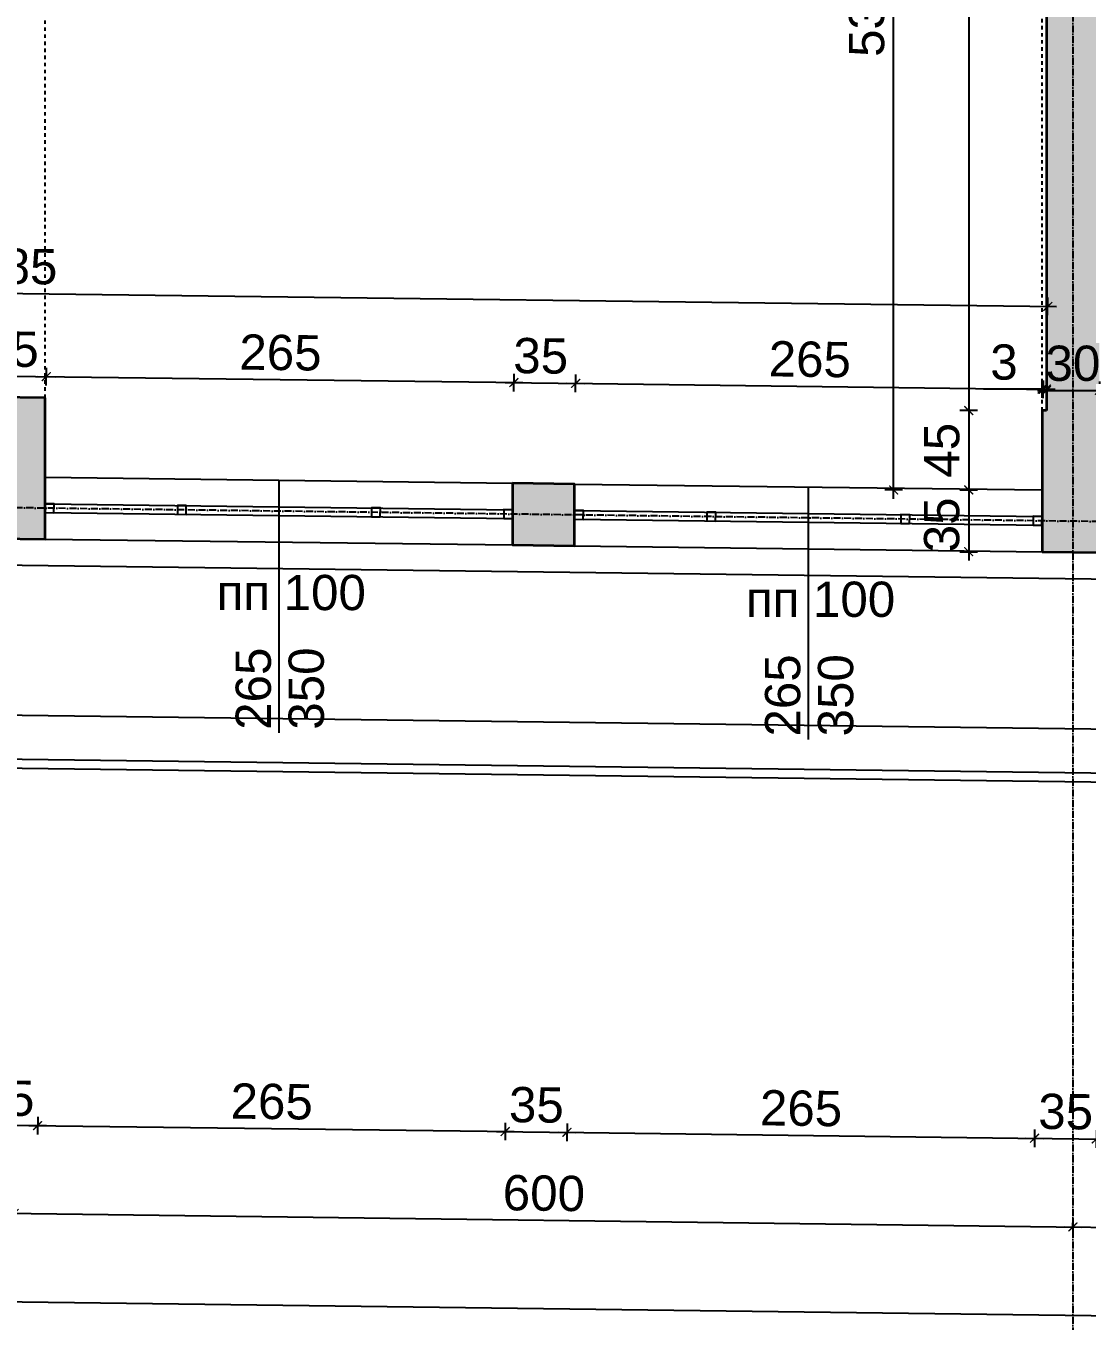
# Model space of a CAD drawing. Header units: inches. Extents: x -72385 to 39588, y -6525 to 66685.
# Drawn here: x -42918 to -42317, y 21729 to 22463 of the extents above; entities that cross this region are included whole.
import ezdxf

# ---------------------------------------------------------------- set-up
doc = ezdxf.new("R2010")
doc.units = ezdxf.units.IN
doc.header["$MEASUREMENT"] = 0
doc.linetypes.add('DashDot', pattern=[0.6, 0.4, -0.1, 0, -0.1])
doc.linetypes.add('Hidden', pattern=[0.4, 0.2, -0.2])
for name, color, linetype, lineweight in [('Изгледни линии', 253, 'Continuous', 25), ('Надписи коти външни', 252, 'Continuous', 25), ('Надписи коти вътрешни', 252, 'Continuous', 25), ('Надписи прозорци', 252, 'Continuous', 25), ('Оси', 252, 'DashDot', 25), ('Прозорци', 251, 'Continuous', 25), ('Пунктир', 253, 'Hidden', 25), ('Разрезни линии', 7, 'Continuous', 35), ('Щрих стени', 254, 'Continuous', 25)]:
    doc.layers.add(name, color=color, linetype=linetype, lineweight=lineweight)
doc.styles.add('Arial Regular', font='arial.ttf')
doc.styles.get("Standard").update_dxf_attribs({"font": 'arial.ttf'})
doc.dimstyles.new('Annotative', dxfattribs={"dimscale": 0, "dimtxt": 20, "dimasz": 5, "dimexe": 5, "dimexo": 5, "dimgap": 5, "dimtad": 1, "dimdec": 0, "dimzin": 0, "dimdsep": 46, "dimtxsty": 'Standard', "dimblk": 'ARCHTICK', "dimcen": 5, "dimdle": 5, "dimadec": 0, "dimazin": 0, "dimtfac": 1, "dimtdec": 0, "dimtofl": 0, "dimtmove": 0, "dimatfit": 3, "dimldrblk": 'ARCHTICK', "dimfxl": 5, "dimfxlon": 1, "dimtolj": 1, "dimtzin": 0, "dimarcsym": 1})

# ---------------------------------------------------------------- blocks, each defined once
blk = doc.blocks.new('_ArchTick')
at = {"color": 0, "linetype": 'ByBlock', "const_width": 0.15}
blk.add_lwpolyline([(-0.5, -0.5), (0.5, 0.5)], dxfattribs=at)
blk = doc.blocks.new('*D2836')
at = {"layer": 'Defpoints', "color": 0, "ltscale": 50, "transparency": 16777216}
for p in [(-42906.61, 22264.62), (-42942.34, 22207.99), (-42907.34, 22207.55)]:
    blk.add_point(p, dxfattribs=at)
at = {"layer": 'Надписи коти вътрешни', "color": 0, "lineweight": -2, "ltscale": 50, "transparency": 16777216}
for p, q in [((-42941.67, 22260.07), (-42941.55, 22270.07)), ((-42906.67, 22259.62), (-42906.55, 22269.62)), ((-42946.61, 22265.13), (-42901.61, 22264.56))]:
    blk.add_line(p, q, dxfattribs=at)
at = {"layer": 'Надписи коти вътрешни', "color": 0, "lineweight": -2, "ltscale": 50, "transparency": 16777216, "xscale": 5, "yscale": 5, "zscale": 5}
for p, rotation in [((-42941.61, 22265.07), 179.2706286525344), ((-42906.61, 22264.62), 359.2706286525344)]:
    blk.add_blockref('_ArchTick', p, dxfattribs=dict(at, rotation=rotation))
at = {"layer": 'Надписи коти вътрешни', "color": 0, "ltscale": 50, "transparency": 16777216, "insert": (-42926.42, 22280.09), "char_height": 20, "attachment_point": 5, "rotation": 359.27063}
blk.add_mtext('\\A1;35', dxfattribs=at)
blk = doc.blocks.new('*D2837')
at = {"layer": 'Defpoints', "color": 0, "ltscale": 50, "transparency": 16777216}
for p in [(-42641.61, 22261.25), (-42907.34, 22207.55), (-42642.34, 22204.17)]:
    blk.add_point(p, dxfattribs=at)
at = {"layer": 'Надписи коти вътрешни', "color": 0, "lineweight": -2, "ltscale": 50, "transparency": 16777216}
for p, q in [((-42906.67, 22259.62), (-42906.55, 22269.62)), ((-42911.61, 22264.69), (-42636.61, 22261.18)), ((-42641.67, 22256.25), (-42641.55, 22266.25))]:
    blk.add_line(p, q, dxfattribs=at)
at = {"layer": 'Надписи коти вътрешни', "color": 0, "lineweight": -2, "ltscale": 50, "transparency": 16777216, "xscale": 5, "yscale": 5, "zscale": 5}
for p, rotation in [((-42906.61, 22264.62), 179.270628652547), ((-42641.61, 22261.25), 359.270628652547)]:
    blk.add_blockref('_ArchTick', p, dxfattribs=dict(at, rotation=rotation))
at = {"layer": 'Надписи коти вътрешни', "color": 0, "ltscale": 50, "transparency": 16777216, "insert": (-42773.92, 22278.15), "char_height": 20, "attachment_point": 5, "rotation": 359.27063}
blk.add_mtext('\\A1;265', dxfattribs=at)
blk = doc.blocks.new('*D2838')
at = {"layer": 'Defpoints', "color": 0, "ltscale": 50, "transparency": 16777216}
for p in [(-42606.61, 22260.8), (-42642.34, 22204.17), (-42607.34, 22203.73)]:
    blk.add_point(p, dxfattribs=at)
at = {"layer": 'Надписи коти вътрешни', "color": 0, "lineweight": -2, "ltscale": 50, "transparency": 16777216}
for p, q in [((-42646.61, 22261.31), (-42601.61, 22260.74)), ((-42641.67, 22256.25), (-42641.55, 22266.25)), ((-42606.67, 22255.8), (-42606.55, 22265.8))]:
    blk.add_line(p, q, dxfattribs=at)
at = {"layer": 'Надписи коти вътрешни', "color": 0, "lineweight": -2, "ltscale": 50, "transparency": 16777216, "xscale": 5, "yscale": 5, "zscale": 5}
for p, rotation in [((-42641.61, 22261.25), 179.2706286525344), ((-42606.61, 22260.8), 359.2706286525344)]:
    blk.add_blockref('_ArchTick', p, dxfattribs=dict(at, rotation=rotation))
at = {"layer": 'Надписи коти вътрешни', "color": 0, "ltscale": 50, "transparency": 16777216, "insert": (-42626.42, 22276.27), "char_height": 20, "attachment_point": 5, "rotation": 359.27063}
blk.add_mtext('\\A1;35', dxfattribs=at)
blk = doc.blocks.new('*D2839')
at = {"layer": 'Defpoints', "color": 0, "ltscale": 50, "transparency": 16777216}
for p in [(-42341.61, 22257.43), (-42607.34, 22203.73), (-42342.34, 22200.36)]:
    blk.add_point(p, dxfattribs=at)
at = {"layer": 'Надписи коти вътрешни', "color": 0, "lineweight": -2, "ltscale": 50, "transparency": 16777216}
for p, q in [((-42611.61, 22260.87), (-42336.61, 22257.37)), ((-42606.67, 22255.8), (-42606.55, 22265.8)), ((-42341.67, 22252.43), (-42341.55, 22262.43))]:
    blk.add_line(p, q, dxfattribs=at)
at = {"layer": 'Надписи коти вътрешни', "color": 0, "lineweight": -2, "ltscale": 50, "transparency": 16777216, "xscale": 5, "yscale": 5, "zscale": 5}
for p, rotation in [((-42606.61, 22260.8), 179.270628652547), ((-42341.61, 22257.43), 359.270628652547)]:
    blk.add_blockref('_ArchTick', p, dxfattribs=dict(at, rotation=rotation))
at = {"layer": 'Надписи коти вътрешни', "color": 0, "ltscale": 50, "transparency": 16777216, "insert": (-42473.92, 22274.33), "char_height": 20, "attachment_point": 5, "rotation": 359.27063}
blk.add_mtext('\\A1;265', dxfattribs=at)
blk = doc.blocks.new('*D2840')
at = {"layer": 'Defpoints', "color": 0, "ltscale": 50, "transparency": 16777216}
for p in [(-42342.34, 22257.52), (-42342.34, 22245.33), (-42339.84, 22245.33)]:
    blk.add_point(p, dxfattribs=at)
at = {"layer": 'Надписи коти вътрешни', "color": 0, "lineweight": -2, "ltscale": 50, "transparency": 16777216}
for p, q in [((-42342.34, 22252.52), (-42342.34, 22262.52)), ((-42339.84, 22252.52), (-42339.84, 22262.52)), ((-42342.34, 22257.52), (-42375.43, 22257.52)), ((-42339.84, 22257.52), (-42334.84, 22257.52))]:
    blk.add_line(p, q, dxfattribs=at)
at = {"layer": 'Надписи коти вътрешни', "color": 0, "lineweight": -2, "ltscale": 50, "transparency": 16777216, "xscale": 5, "yscale": 5, "zscale": 5}
blk.add_blockref('_ArchTick', (-42342.34, 22257.52), dxfattribs=at)
at = {"layer": 'Надписи коти вътрешни', "color": 0, "lineweight": -2, "ltscale": 50, "transparency": 16777216, "xscale": 5, "yscale": 5, "zscale": 5, "rotation": 180}
blk.add_blockref('_ArchTick', (-42339.84, 22257.52), dxfattribs=at)
at = {"layer": 'Надписи коти вътрешни', "color": 0, "ltscale": 50, "transparency": 16777216, "insert": (-42363.89, 22272.74), "char_height": 20, "attachment_point": 5}
blk.add_mtext('\\A1;3', dxfattribs=at)
blk = doc.blocks.new('*D4608')
at = {"layer": 'Defpoints', "color": 0, "ltscale": 50, "transparency": 16777216}
for p in [(-42339.09, 22304.37), (-43524.84, 22260.41), (-42339.84, 22245.33)]:
    blk.add_point(p, dxfattribs=at)
at = {"layer": 'Надписи коти вътрешни', "color": 0, "lineweight": -2, "ltscale": 50, "transparency": 16777216}
for p, q in [((-43529.09, 22319.51), (-42334.09, 22304.3)), ((-43524.15, 22314.45), (-43524.02, 22324.45)), ((-42339.15, 22299.37), (-42339.02, 22309.36))]:
    blk.add_line(p, q, dxfattribs=at)
at = {"layer": 'Надписи коти вътрешни', "color": 0, "lineweight": -2, "ltscale": 50, "transparency": 16777216, "xscale": 5, "yscale": 5, "zscale": 5}
for p, rotation in [((-43524.09, 22319.45), 179.2706286525473), ((-42339.09, 22304.37), 359.2706286525473)]:
    blk.add_blockref('_ArchTick', p, dxfattribs=dict(at, rotation=rotation))
at = {"layer": 'Надписи коти вътрешни', "color": 0, "ltscale": 50, "transparency": 16777216, "insert": (-42931.39, 22327.12), "char_height": 20, "attachment_point": 5, "rotation": 359.27063}
blk.add_mtext('\\A1;1185', dxfattribs=at)
blk = doc.blocks.new('*D4105')
at = {"layer": 'Defpoints', "color": 0, "ltscale": 50, "transparency": 16777216}
for p in [(-42426.42, 22737.9), (-42342.34, 22737.9), (-42342.34, 22200.36)]:
    blk.add_point(p, dxfattribs=at)
at = {"layer": 'Надписи коти вътрешни', "color": 0, "lineweight": -2, "ltscale": 50, "transparency": 16777216}
for p, q in [((-42421.42, 22737.9), (-42431.42, 22737.9)), ((-42426.42, 22195.36), (-42426.42, 22742.9)), ((-42421.42, 22200.36), (-42431.42, 22200.36))]:
    blk.add_line(p, q, dxfattribs=at)
at = {"layer": 'Надписи коти вътрешни', "color": 0, "lineweight": -2, "ltscale": 50, "transparency": 16777216, "xscale": 5, "yscale": 5, "zscale": 5}
for p, rotation in [((-42426.42, 22737.9), 90), ((-42426.42, 22200.36), 270)]:
    blk.add_blockref('_ArchTick', p, dxfattribs=dict(at, rotation=rotation))
at = {"layer": 'Надписи коти вътрешни', "color": 0, "ltscale": 50, "transparency": 16777216, "insert": (-42441.64, 22469.13), "char_height": 20, "attachment_point": 5, "rotation": 90}
blk.add_mtext('\\A1;538', dxfattribs=at)
blk = doc.blocks.new('*D2997')
at = {"layer": 'Defpoints', "color": 0, "ltscale": 50, "transparency": 16777216}
for p in [(-42339.84, 22737.87), (-42383.85, 22245.33), (-42339.84, 22245.33)]:
    blk.add_point(p, dxfattribs=at)
at = {"layer": 'Надписи коти вътрешни', "color": 0, "lineweight": -2, "ltscale": 50, "transparency": 16777216}
for p, q in [((-42378.85, 22737.87), (-42388.85, 22737.87)), ((-42383.85, 22742.87), (-42383.85, 22240.33)), ((-42378.85, 22245.33), (-42388.85, 22245.33))]:
    blk.add_line(p, q, dxfattribs=at)
at = {"layer": 'Надписи коти вътрешни', "color": 0, "lineweight": -2, "ltscale": 50, "transparency": 16777216, "xscale": 5, "yscale": 5, "zscale": 5}
for p, rotation in [((-42383.85, 22737.87), 90), ((-42383.85, 22245.33), 270)]:
    blk.add_blockref('_ArchTick', p, dxfattribs=dict(at, rotation=rotation))
at = {"layer": 'Надписи коти вътрешни', "color": 0, "ltscale": 50, "transparency": 16777216, "insert": (-42399.07, 22491.6), "char_height": 20, "attachment_point": 5, "rotation": 90}
blk.add_mtext('\\A1;493', dxfattribs=at)
blk = doc.blocks.new('*D4612')
at = {"layer": 'Defpoints', "color": 0, "ltscale": 50, "transparency": 16777216}
for p in [(-42342.34, 22245.36), (-42383.88, 22200.36), (-42342.34, 22200.36)]:
    blk.add_point(p, dxfattribs=at)
at = {"layer": 'Надписи коти вътрешни', "color": 0, "lineweight": -2, "ltscale": 50, "transparency": 16777216}
for p, q in [((-42378.88, 22245.36), (-42388.88, 22245.36)), ((-42383.88, 22250.36), (-42383.88, 22195.36)), ((-42378.88, 22200.36), (-42388.88, 22200.36))]:
    blk.add_line(p, q, dxfattribs=at)
at = {"layer": 'Надписи коти вътрешни', "color": 0, "lineweight": -2, "ltscale": 50, "transparency": 16777216, "xscale": 5, "yscale": 5, "zscale": 5}
for p, rotation in [((-42383.88, 22245.36), 90), ((-42383.88, 22200.36), 270)]:
    blk.add_blockref('_ArchTick', p, dxfattribs=dict(at, rotation=rotation))
at = {"layer": 'Надписи коти вътрешни', "color": 0, "ltscale": 50, "transparency": 16777216, "insert": (-42399.05, 22222.86), "char_height": 20, "attachment_point": 5, "rotation": 90}
blk.add_mtext('\\A1;45', dxfattribs=at)
blk = doc.blocks.new('*D5653')
at = {"layer": 'Defpoints', "color": 0, "ltscale": 50, "transparency": 16777216}
for p in [(-42942.34, 22172.99), (-42907.34, 22172.55), (-42911.57, 21840.07)]:
    blk.add_point(p, dxfattribs=at)
at = {"layer": 'Надписи коти външни', "color": 0, "lineweight": -2, "ltscale": 50, "transparency": 16777216}
for p, q in [((-42946.51, 21845.52), (-42946.63, 21835.52)), ((-42911.51, 21845.07), (-42911.63, 21835.07)), ((-42951.57, 21840.58), (-42906.57, 21840.01))]:
    blk.add_line(p, q, dxfattribs=at)
at = {"layer": 'Надписи коти външни', "color": 0, "lineweight": -2, "ltscale": 50, "transparency": 16777216, "xscale": 5, "yscale": 5, "zscale": 5}
for p, rotation in [((-42946.57, 21840.52), 179.2706286525527), ((-42911.57, 21840.07), 359.2706286525527)]:
    blk.add_blockref('_ArchTick', p, dxfattribs=dict(at, rotation=rotation))
at = {"layer": 'Надписи коти външни', "color": 0, "ltscale": 50, "transparency": 16777216, "insert": (-42928.88, 21855.51), "char_height": 20, "attachment_point": 5, "rotation": 359.27063}
blk.add_mtext('\\A1;35', dxfattribs=at)
blk = doc.blocks.new('*D5654')
at = {"layer": 'Defpoints', "color": 0, "ltscale": 50, "transparency": 16777216}
for p in [(-42907.34, 22172.55), (-42642.34, 22169.17), (-42646.57, 21836.7)]:
    blk.add_point(p, dxfattribs=at)
at = {"layer": 'Надписи коти външни', "color": 0, "lineweight": -2, "ltscale": 50, "transparency": 16777216}
for p, q in [((-42911.51, 21845.07), (-42911.63, 21835.07)), ((-42646.51, 21841.7), (-42646.63, 21831.7)), ((-42916.57, 21840.14), (-42641.57, 21836.64))]:
    blk.add_line(p, q, dxfattribs=at)
at = {"layer": 'Надписи коти външни', "color": 0, "lineweight": -2, "ltscale": 50, "transparency": 16777216, "xscale": 5, "yscale": 5, "zscale": 5}
for p, rotation in [((-42911.57, 21840.07), 179.2706286525478), ((-42646.57, 21836.7), 359.2706286525477)]:
    blk.add_blockref('_ArchTick', p, dxfattribs=dict(at, rotation=rotation))
at = {"layer": 'Надписи коти външни', "color": 0, "ltscale": 50, "transparency": 16777216, "insert": (-42778.88, 21853.6), "char_height": 20, "attachment_point": 5, "rotation": 359.27063}
blk.add_mtext('\\A1;265', dxfattribs=at)
blk = doc.blocks.new('*D5655')
at = {"layer": 'Defpoints', "color": 0, "ltscale": 50, "transparency": 16777216}
for p in [(-42642.34, 22169.17), (-42607.34, 22168.73), (-42611.57, 21836.25)]:
    blk.add_point(p, dxfattribs=at)
at = {"layer": 'Надписи коти външни', "color": 0, "lineweight": -2, "ltscale": 50, "transparency": 16777216}
for p, q in [((-42646.51, 21841.7), (-42646.63, 21831.7)), ((-42651.57, 21836.76), (-42606.57, 21836.19)), ((-42611.51, 21841.25), (-42611.63, 21831.25))]:
    blk.add_line(p, q, dxfattribs=at)
at = {"layer": 'Надписи коти външни', "color": 0, "lineweight": -2, "ltscale": 50, "transparency": 16777216, "xscale": 5, "yscale": 5, "zscale": 5}
for p, rotation in [((-42646.57, 21836.7), 179.2706286525464), ((-42611.57, 21836.25), 359.2706286525463)]:
    blk.add_blockref('_ArchTick', p, dxfattribs=dict(at, rotation=rotation))
at = {"layer": 'Надписи коти външни', "color": 0, "ltscale": 50, "transparency": 16777216, "insert": (-42628.88, 21851.69), "char_height": 20, "attachment_point": 5, "rotation": 359.27063}
blk.add_mtext('\\A1;35', dxfattribs=at)
blk = doc.blocks.new('*D5656')
at = {"layer": 'Defpoints', "color": 0, "ltscale": 50, "transparency": 16777216}
for p in [(-42607.34, 22168.73), (-42342.34, 22165.35), (-42346.57, 21832.88)]:
    blk.add_point(p, dxfattribs=at)
at = {"layer": 'Надписи коти външни', "color": 0, "lineweight": -2, "ltscale": 50, "transparency": 16777216}
for p, q in [((-42616.57, 21836.32), (-42341.57, 21832.82)), ((-42611.51, 21841.25), (-42611.63, 21831.25)), ((-42346.51, 21837.88), (-42346.63, 21827.88))]:
    blk.add_line(p, q, dxfattribs=at)
at = {"layer": 'Надписи коти външни', "color": 0, "lineweight": -2, "ltscale": 50, "transparency": 16777216, "xscale": 5, "yscale": 5, "zscale": 5}
for p, rotation in [((-42611.57, 21836.25), 179.2706286525463), ((-42346.57, 21832.88), 359.2706286525462)]:
    blk.add_blockref('_ArchTick', p, dxfattribs=dict(at, rotation=rotation))
at = {"layer": 'Надписи коти външни', "color": 0, "ltscale": 50, "transparency": 16777216, "insert": (-42478.88, 21849.78), "char_height": 20, "attachment_point": 5, "rotation": 359.27063}
blk.add_mtext('\\A1;265', dxfattribs=at)
blk = doc.blocks.new('*D5657')
at = {"layer": 'Defpoints', "color": 0, "ltscale": 50, "transparency": 16777216}
for p in [(-42342.34, 22165.35), (-42307.34, 22164.91), (-42311.57, 21832.43)]:
    blk.add_point(p, dxfattribs=at)
at = {"layer": 'Надписи коти външни', "color": 0, "lineweight": -2, "ltscale": 50, "transparency": 16777216}
for p, q in [((-42346.51, 21837.88), (-42346.63, 21827.88)), ((-42311.51, 21837.43), (-42311.63, 21827.43)), ((-42351.57, 21832.94), (-42306.57, 21832.37))]:
    blk.add_line(p, q, dxfattribs=at)
at = {"layer": 'Надписи коти външни', "color": 0, "lineweight": -2, "ltscale": 50, "transparency": 16777216, "xscale": 5, "yscale": 5, "zscale": 5}
for p, rotation in [((-42346.57, 21832.88), 179.270628652558), ((-42311.57, 21832.43), 359.270628652558)]:
    blk.add_blockref('_ArchTick', p, dxfattribs=dict(at, rotation=rotation))
at = {"layer": 'Надписи коти външни', "color": 0, "ltscale": 50, "transparency": 16777216, "insert": (-42328.88, 21847.87), "char_height": 20, "attachment_point": 5, "rotation": 359.27063}
blk.add_mtext('\\A1;35', dxfattribs=at)
blk = doc.blocks.new('*D5674')
at = {"layer": 'Defpoints', "color": 0, "ltscale": 50, "transparency": 16777216}
for p in [(-42924.84, 21790.29), (-42324.84, 21782.6), (-42324.84, 21782.6)]:
    blk.add_point(p, dxfattribs=at)
at = {"layer": 'Надписи коти външни', "color": 0, "lineweight": -2, "ltscale": 50, "transparency": 16777216}
for p, q in [((-42929.84, 21790.35), (-42319.84, 21782.53)), ((-42924.84, 21790.29), (-42924.77, 21795.29)), ((-42324.84, 21782.6), (-42324.77, 21787.6))]:
    blk.add_line(p, q, dxfattribs=at)
at = {"layer": 'Надписи коти външни', "color": 0, "lineweight": -2, "ltscale": 50, "transparency": 16777216, "xscale": 5, "yscale": 5, "zscale": 5}
for p, rotation in [((-42924.84, 21790.29), 179.2655699028597), ((-42324.84, 21782.6), 359.2655699028597)]:
    blk.add_blockref('_ArchTick', p, dxfattribs=dict(at, rotation=rotation))
at = {"layer": 'Надписи коти външни', "color": 0, "ltscale": 50, "transparency": 16777216, "insert": (-42624.64, 21801.65), "char_height": 20, "attachment_point": 5, "rotation": 359.26557}
blk.add_mtext('\\A1;600', dxfattribs=at)
blk = doc.blocks.new('*D5675')
at = {"layer": 'Defpoints', "color": 0, "ltscale": 50, "transparency": 16777216}
for p in [(-42324.84, 21782.6), (-41724.49, 21774.96), (-41724.49, 21774.96)]:
    blk.add_point(p, dxfattribs=at)
at = {"layer": 'Надписи коти външни', "color": 0, "lineweight": -2, "ltscale": 50, "transparency": 16777216}
for p, q in [((-42329.84, 21782.66), (-41719.49, 21774.89)), ((-42324.84, 21782.6), (-42324.9, 21777.6)), ((-41724.49, 21774.96), (-41724.56, 21769.96))]:
    blk.add_line(p, q, dxfattribs=at)
at = {"layer": 'Надписи коти външни', "color": 0, "lineweight": -2, "ltscale": 50, "transparency": 16777216, "xscale": 5, "yscale": 5, "zscale": 5}
for p, rotation in [((-42324.84, 21782.6), 179.2706286525475), ((-41724.49, 21774.96), 359.2706286525476)]:
    blk.add_blockref('_ArchTick', p, dxfattribs=dict(at, rotation=rotation))
at = {"layer": 'Надписи коти външни', "color": 0, "ltscale": 50, "transparency": 16777216, "insert": (-42024.47, 21793.99), "char_height": 20, "attachment_point": 5, "rotation": 359.27063}
blk.add_mtext('\\A1;600', dxfattribs=at)
blk = doc.blocks.new('*D6556')
at = {"layer": 'Defpoints', "color": 0, "ltscale": 10, "transparency": 16777216}
for p in [(-52317.34, 22292.34), (-41742.34, 22157.71), (-41747.84, 21725.25)]:
    blk.add_point(p, dxfattribs=at)
at = {"layer": 'Надписи коти външни', "color": 0, "lineweight": -2, "ltscale": 10, "transparency": 16777216}
for p, q in [((-52322.78, 21864.88), (-52322.91, 21854.88)), ((-52327.84, 21859.94), (-41742.84, 21725.19)), ((-41747.78, 21730.25), (-41747.91, 21720.25))]:
    blk.add_line(p, q, dxfattribs=at)
at = {"layer": 'Надписи коти външни', "color": 0, "lineweight": -2, "ltscale": 10, "transparency": 16777216, "xscale": 5, "yscale": 5, "zscale": 5}
for p, rotation in [((-52322.84, 21859.88), 179.2706286525472), ((-41747.84, 21725.25), 359.2706286525473)]:
    blk.add_blockref('_ArchTick', p, dxfattribs=dict(at, rotation=rotation))
at = {"layer": 'Надписи коти външни', "color": 0, "ltscale": 10, "transparency": 16777216, "insert": (-47035.15, 21807.77), "char_height": 20, "attachment_point": 5, "rotation": 359.27063}
blk.add_mtext('\\A1;10575', dxfattribs=at)
blk = doc.blocks.new('*D7365')
at = {"layer": 'Defpoints', "color": 0, "ltscale": 10, "transparency": 16777216}
for p in [(-42401.27, 22200.36), (-42401.27, 22165.35), (-42383.88, 22165.35)]:
    blk.add_point(p, dxfattribs=at)
at = {"layer": 'Надписи коти вътрешни', "color": 0, "lineweight": -2, "ltscale": 10, "transparency": 16777216}
for p, q in [((-42383.88, 22205.36), (-42383.88, 22160.35)), ((-42388.88, 22200.36), (-42378.88, 22200.36)), ((-42388.88, 22165.35), (-42378.88, 22165.35))]:
    blk.add_line(p, q, dxfattribs=at)
at = {"layer": 'Надписи коти вътрешни', "color": 0, "lineweight": -2, "ltscale": 10, "transparency": 16777216, "xscale": 5, "yscale": 5, "zscale": 5}
for p, rotation in [((-42383.88, 22200.36), 90), ((-42383.88, 22165.35), 270)]:
    blk.add_blockref('_ArchTick', p, dxfattribs=dict(at, rotation=rotation))
at = {"layer": 'Надписи коти вътрешни', "color": 0, "ltscale": 10, "transparency": 16777216, "insert": (-42399.1, 22180.57), "char_height": 20, "attachment_point": 5, "rotation": 90}
blk.add_mtext('\\A1;35', dxfattribs=at)
blk = doc.blocks.new('*D7385')
at = {"layer": 'Defpoints', "color": 0, "ltscale": 10, "transparency": 16777216}
for p in [(-42339.84, 22276.5), (-42309.84, 22276.5), (-42309.84, 22256.81)]:
    blk.add_point(p, dxfattribs=at)
at = {"layer": 'Надписи коти вътрешни', "color": 0, "lineweight": -2, "ltscale": 10, "transparency": 16777216}
for p, q in [((-42339.84, 22261.81), (-42339.84, 22251.81)), ((-42309.84, 22261.81), (-42309.84, 22251.81)), ((-42344.84, 22256.81), (-42304.84, 22256.81))]:
    blk.add_line(p, q, dxfattribs=at)
at = {"layer": 'Надписи коти вътрешни', "color": 0, "lineweight": -2, "ltscale": 10, "transparency": 16777216, "xscale": 5, "yscale": 5, "zscale": 5, "rotation": 180}
blk.add_blockref('_ArchTick', (-42339.84, 22256.81), dxfattribs=at)
at = {"layer": 'Надписи коти вътрешни', "color": 0, "lineweight": -2, "ltscale": 10, "transparency": 16777216, "xscale": 5, "yscale": 5, "zscale": 5}
blk.add_blockref('_ArchTick', (-42309.84, 22256.81), dxfattribs=at)
at = {"layer": 'Надписи коти вътрешни', "color": 0, "ltscale": 10, "transparency": 16777216, "insert": (-42324.84, 22272.03), "char_height": 20, "attachment_point": 5}
blk.add_mtext('\\A1;30', dxfattribs=at)

msp = doc.modelspace()

# ---------------------------------------------------------------- hatches: boundary and pattern name
at = {"layer": 'Щрих стени', "ltscale": 10}
h = msp.add_hatch(color=256, dxfattribs=at)
h.dxf.hatch_style = 1
h.paths.add_polyline_path([(-42007.34, 22196.09), (-42042.34, 22196.54), (-42042.34, 22161.53), (-42007.34, 22161.09)])
h.paths.add_polyline_path([(-42307.34, 22244.91), (-42309.84, 22244.95), (-42309.84, 22737.49), (-42299.84, 22737.36), (-42299.84, 22827.37), (-42309.84, 22827.49), (-42309.84, 23067.51), (-42109.84, 23064.97), (-42109.84, 23094.97), (-43137.34, 23108.05), (-43137.34, 23078.05), (-42949.84, 23075.66), (-42949.84, 22925.65), (-42944.84, 22925.58), (-42944.84, 23075.6), (-42339.84, 23067.89), (-42339.84, 22827.87), (-42349.84, 22828), (-42349.84, 22742.99), (-42899.84, 22750), (-42899.84, 22835), (-42949.84, 22835.64), (-42949.84, 22780.64), (-42974.84, 22780.95), (-42974.84, 22745.95), (-42949.84, 22745.63), (-42339.84, 22737.87), (-42339.84, 22245.33), (-42342.34, 22245.36), (-42342.34, 22165.35), (-42307.34, 22164.91)])
h.paths.add_polyline_path([(-42607.34, 22203.73), (-42642.34, 22204.17), (-42642.34, 22169.17), (-42607.34, 22168.73)], flags=17)
h.paths.add_polyline_path([(-42907.34, 22252.55), (-42942.34, 22253), (-42942.34, 22172.99), (-42907.34, 22172.55)], flags=17)
h.paths.add_polyline_path([(-43207.34, 22211.37), (-43242.34, 22211.81), (-43242.34, 22176.81), (-43207.34, 22176.36)])
h.paths.add_polyline_path([(-43507.34, 22260.19), (-43524.84, 22260.41), (-43524.84, 22752.95), (-43499.84, 22752.63), (-43499.84, 22842.64), (-43524.84, 22842.96), (-43524.84, 23082.98), (-43297.34, 23080.08), (-43297.34, 23110.09), (-43767.34, 23116.07), (-43767.34, 23086.07), (-43554.84, 23083.36), (-43554.84, 22843.34), (-43579.84, 22843.66), (-43579.84, 22753.65), (-43554.84, 22753.34), (-43554.84, 22260.8), (-43572.34, 22261.02), (-43572.34, 22181.01), (-43507.34, 22180.18)])
h.paths.add_polyline_path([(-43837.34, 22219.39), (-43872.34, 22219.83), (-43872.34, 22184.83), (-43837.34, 22184.39)])
h.paths.add_polyline_path([(-44137.34, 22268.21), (-44139.84, 22268.24), (-44139.84, 22760.78), (-44129.84, 22760.66), (-44129.84, 22820.66), (-43937.34, 22818.21), (-43937.34, 23088.23), (-43927.34, 23088.1), (-43927.34, 23118.11), (-44629.84, 23127.05), (-44629.84, 23097.05), (-44597.34, 23096.63), (-44597.34, 22966.62), (-44567.34, 22966.24), (-44567.34, 23096.25), (-43967.34, 23088.61), (-43967.34, 22848.59), (-44567.34, 22856.23), (-44567.34, 22876.23), (-44597.34, 22876.62), (-44597.34, 22856.61), (-44609.84, 22856.77), (-44609.84, 22826.77), (-44179.84, 22821.3), (-44179.84, 22796.29), (-44204.84, 22796.61), (-44204.84, 22761.61), (-44179.84, 22761.29), (-44169.84, 22761.16), (-44169.84, 22268.62), (-44172.34, 22268.66), (-44172.34, 22188.65), (-44137.34, 22188.2)])
h.paths.add_polyline_path([(-44437.34, 22227.03), (-44472.34, 22227.47), (-44472.34, 22192.47), (-44437.34, 22192.02)], flags=17)

# ---------------------------------------------------------------- linework, layer by layer
at = {"layer": 'Изгледни линии', "ltscale": 50}
for p, q in [((-42907.34, 22207.55), (-42642.34, 22204.17)), ((-42607.34, 22203.73), (-42342.34, 22200.36)), ((-45952.34, 22196.31), (-41741.87, 22142.71)), ((-42907.34, 22172.55), (-42642.34, 22169.17)), ((-42607.34, 22168.73), (-42342.34, 22165.35)), ((-45922.34, 22110.92), (-41739.21, 22057.67)), ((-45922.34, 22085.92), (-41738.43, 22032.65)), ((-45922.34, 22080.92), (-41738.27, 22027.65))]:
    msp.add_line(p, q, dxfattribs=at)
at = {"layer": 'Надписи прозорци', "ltscale": 50}
for p, q in [((-42774.84, 22205.86), (-42774.84, 22062.71)), ((-42474.84, 22202.04), (-42474.84, 22058.89))]:
    msp.add_line(p, q, dxfattribs=at)
at = {"layer": 'Оси', "ltscale": 10}
for p, q in [((-42324.84, 24482.82), (-42324.84, 21682.59)), ((-39839.84, 22151), (-52799.84, 22315.98))]:
    msp.add_line(p, q, dxfattribs=at)
at = {"layer": 'Прозорци', "ltscale": 50}
for p, q in [((-42907.34, 22192.55), (-42642.34, 22189.17)), ((-42907.34, 22187.55), (-42642.34, 22184.17)), ((-42607.34, 22188.73), (-42342.34, 22185.35)), ((-42607.34, 22183.73), (-42342.34, 22180.35))]:
    msp.add_line(p, q, dxfattribs=at)
for points in [[(-42907.34, 22187.55), (-42902.34, 22187.48), (-42902.27, 22192.48), (-42907.27, 22192.55), (-42907.34, 22187.55)], [(-42832.35, 22186.59), (-42827.35, 22186.53), (-42827.29, 22191.53), (-42832.29, 22191.59), (-42832.35, 22186.59)], [(-42722.39, 22185.19), (-42717.39, 22185.13), (-42717.33, 22190.13), (-42722.32, 22190.19), (-42722.39, 22185.19)], [(-42647.4, 22184.24), (-42642.4, 22184.18), (-42642.34, 22189.18), (-42647.34, 22189.24), (-42647.4, 22184.24)], [(-42607.34, 22183.73), (-42602.34, 22183.66), (-42602.27, 22188.66), (-42607.27, 22188.73), (-42607.34, 22183.73)], [(-42532.35, 22182.77), (-42527.35, 22182.71), (-42527.29, 22187.71), (-42532.29, 22187.77), (-42532.35, 22182.77)], [(-42422.39, 22181.37), (-42417.39, 22181.31), (-42417.33, 22186.31), (-42422.32, 22186.37), (-42422.39, 22181.37)], [(-42347.4, 22180.42), (-42342.4, 22180.36), (-42342.34, 22185.36), (-42347.34, 22185.42), (-42347.4, 22180.42)]]:
    msp.add_lwpolyline(points, dxfattribs=at)
at = {"layer": 'Пунктир', "ltscale": 10}
for p, q in [((-42907.34, 22252.55), (-42907.34, 22745.09)), ((-42342.34, 22245.36), (-42342.34, 22737.9))]:
    msp.add_line(p, q, dxfattribs=at)
at = {"layer": 'Разрезни линии', "ltscale": 50}
for p, q in [((-42339.84, 22737.87), (-42339.84, 22245.33)), ((-42907.34, 22252.55), (-42942.34, 22253)), ((-42907.34, 22172.55), (-42907.34, 22252.55)), ((-42342.34, 22245.36), (-42342.34, 22165.35)), ((-42339.84, 22245.33), (-42342.34, 22245.36)), ((-42942.34, 22172.99), (-42907.34, 22172.55)), ((-42342.34, 22165.35), (-42307.34, 22164.91))]:
    msp.add_line(p, q, dxfattribs=at)
msp.add_lwpolyline([(-42642.34, 22204.17), (-42642.34, 22169.17), (-42607.34, 22168.73), (-42607.34, 22203.73)], close=True, dxfattribs=at)

# ---------------------------------------------------------------- texts
at = {"layer": 'Надписи прозорци', "ltscale": 100, "char_height": 20, "width": 180.4891, "attachment_point": 1, "style": 'Arial Regular'}
for insert in [(-42810.15, 22152.22), (-42510.15, 22148.4)]:
    msp.add_mtext('пп 100', dxfattribs=dict(at, insert=insert))
at = {"layer": 'Надписи прозорци', "ltscale": 100, "char_height": 20, "width": 180.4891, "attachment_point": 3, "rotation": 90, "style": 'Arial Regular'}
for s, insert in [('265', (-42799.35, 22111)), ('350', (-42769.35, 22111.08)), ('265', (-42499.35, 22107.18)), ('350', (-42469.35, 22107.26))]:
    msp.add_mtext(s, dxfattribs=dict(at, insert=insert))

# ---------------------------------------------------------------- dimensions: what is measured, and where the dimension line sits
at = {"layer": 'Надписи коти външни', "ltscale": 10}
dim = msp.add_aligned_dim(p1=(-52317.34, 22292.34), p2=(-41742.34, 22157.71), distance=-432.5, text='10575', dimstyle='Annotative', override={"dimscale": 0, "dimtix": 0, "dimtofl": 0, "dimtmove": 0, "dimatfit": 3}, dxfattribs=at)
dim.commit()
dim.dimension.update_dxf_attribs({"geometry": '*D6556', "text_midpoint": (-47035.15, 21807.77)})
at = {"layer": 'Надписи коти външни', "ltscale": 50}
for base, p1, p2, picture, middle in [((-42911.57, 21840.07), (-42942.34, 22172.99), (-42907.34, 22172.55), '*D5653', (-42929.07, 21840.3)), ((-42611.57, 21836.25), (-42642.34, 22169.17), (-42607.34, 22168.73), '*D5655', (-42629.07, 21836.48)), ((-42311.57, 21832.43), (-42342.34, 22165.35), (-42307.34, 22164.91), '*D5657', (-42329.07, 21832.66))]:
    dim = msp.add_linear_dim(base=base, p1=p1, p2=p2, angle=359.27063, dimstyle='Annotative', override={"dimscale": 0, "dimtix": 0, "dimtofl": 0, "dimtmove": 0, "dimatfit": 3}, dxfattribs=at)
    dim.commit()
    dim.dimension.update_dxf_attribs({"geometry": picture, "text_midpoint": middle, "dimtype": 129})
for p1, p2, distance, picture, middle in [((-42907.34, 22172.55), (-42642.34, 22169.17), -332.5, '*D5654', (-42778.88, 21853.6)), ((-42607.34, 22168.73), (-42342.34, 22165.35), -332.5, '*D5656', (-42478.88, 21849.78)), ((-42924.84, 21790.29), (-42324.84, 21782.6), 0, '*D5674', (-42624.64, 21801.65)), ((-42324.84, 21782.6), (-41724.49, 21774.96), 0, '*D5675', (-42024.47, 21793.99))]:
    dim = msp.add_aligned_dim(p1=p1, p2=p2, distance=distance, dimstyle='Annotative', override={"dimscale": 0, "dimtix": 0, "dimtofl": 0, "dimtmove": 0, "dimatfit": 3}, dxfattribs=at)
    dim.commit()
    dim.dimension.update_dxf_attribs({"geometry": picture, "text_midpoint": middle})
at = {"layer": 'Надписи коти вътрешни', "ltscale": 50}
for base, p1, p2, picture, middle in [((-42426.42, 22737.9), (-42342.34, 22200.36), (-42342.34, 22737.9), '*D4105', (-42441.64, 22469.13)), ((-42383.85, 22245.33), (-42339.84, 22737.87), (-42339.84, 22245.33), '*D2997', (-42399.07, 22491.6)), ((-42383.88, 22200.36), (-42342.34, 22245.36), (-42342.34, 22200.36), '*D4612', (-42399.05, 22222.86))]:
    dim = msp.add_linear_dim(base=base, p1=p1, p2=p2, angle=90, dimstyle='Annotative', override={"dimscale": 0, "dimtix": 0, "dimtofl": 0, "dimtmove": 0, "dimatfit": 3}, dxfattribs=at)
    dim.commit()
    dim.dimension.update_dxf_attribs({"geometry": picture, "text_midpoint": middle})
for p1, p2, distance, picture, middle in [((-43524.84, 22260.41), (-42339.84, 22245.33), 59.04, '*D4608', (-42931.39, 22327.12)), ((-42907.34, 22207.55), (-42642.34, 22204.17), 57.08, '*D2837', (-42773.92, 22278.15)), ((-42607.34, 22203.73), (-42342.34, 22200.36), 57.08, '*D2839', (-42473.92, 22274.33))]:
    dim = msp.add_aligned_dim(p1=p1, p2=p2, distance=distance, dimstyle='Annotative', override={"dimscale": 0, "dimtix": 0, "dimtofl": 0, "dimtmove": 0, "dimatfit": 3}, dxfattribs=at)
    dim.commit()
    dim.dimension.update_dxf_attribs({"geometry": picture, "text_midpoint": middle})
for base, p1, p2, picture, middle in [((-42906.61, 22264.62), (-42942.34, 22207.99), (-42907.34, 22207.55), '*D2836', (-42926.61, 22264.88)), ((-42606.61, 22260.8), (-42642.34, 22204.17), (-42607.34, 22203.73), '*D2838', (-42626.61, 22261.06))]:
    dim = msp.add_linear_dim(base=base, p1=p1, p2=p2, angle=359.27063, dimstyle='Annotative', override={"dimscale": 0, "dimtix": 0, "dimtofl": 0, "dimtmove": 0, "dimatfit": 3}, dxfattribs=at)
    dim.commit()
    dim.dimension.update_dxf_attribs({"geometry": picture, "text_midpoint": middle, "dimtype": 129})
dim = msp.add_linear_dim(base=(-42342.33731907, 22257.51674548), p1=(-42339.83731907, 22245.32741536), p2=(-42342.33731907, 22245.32741536), dimstyle='Annotative', override={"dimscale": 0, "dimtix": 0, "dimtofl": 0, "dimtmove": 0, "dimatfit": 3}, dxfattribs=at)
dim.commit()
dim.dimension.update_dxf_attribs({"geometry": '*D2840', "text_midpoint": (-42363.88575018, 22272.73502652)})
at = {"layer": 'Надписи коти вътрешни', "ltscale": 10}
for base, p1, p2, angle, picture, middle in [((-42309.84, 22256.81), (-42339.84, 22276.5), (-42309.84, 22276.5), 0, '*D7385', (-42324.84, 22256.81)), ((-42383.88, 22165.35), (-42401.27, 22200.36), (-42401.27, 22165.35), 270, '*D7365', (-42383.88, 22180.57))]:
    dim = msp.add_linear_dim(base=base, p1=p1, p2=p2, angle=angle, dimstyle='Annotative', override={"dimscale": 0, "dimtix": 0, "dimtofl": 0, "dimtmove": 0, "dimatfit": 3}, dxfattribs=at)
    dim.commit()
    dim.dimension.update_dxf_attribs({"geometry": picture, "text_midpoint": middle, "dimtype": 129})

doc.saveas('drawing.dxf')
